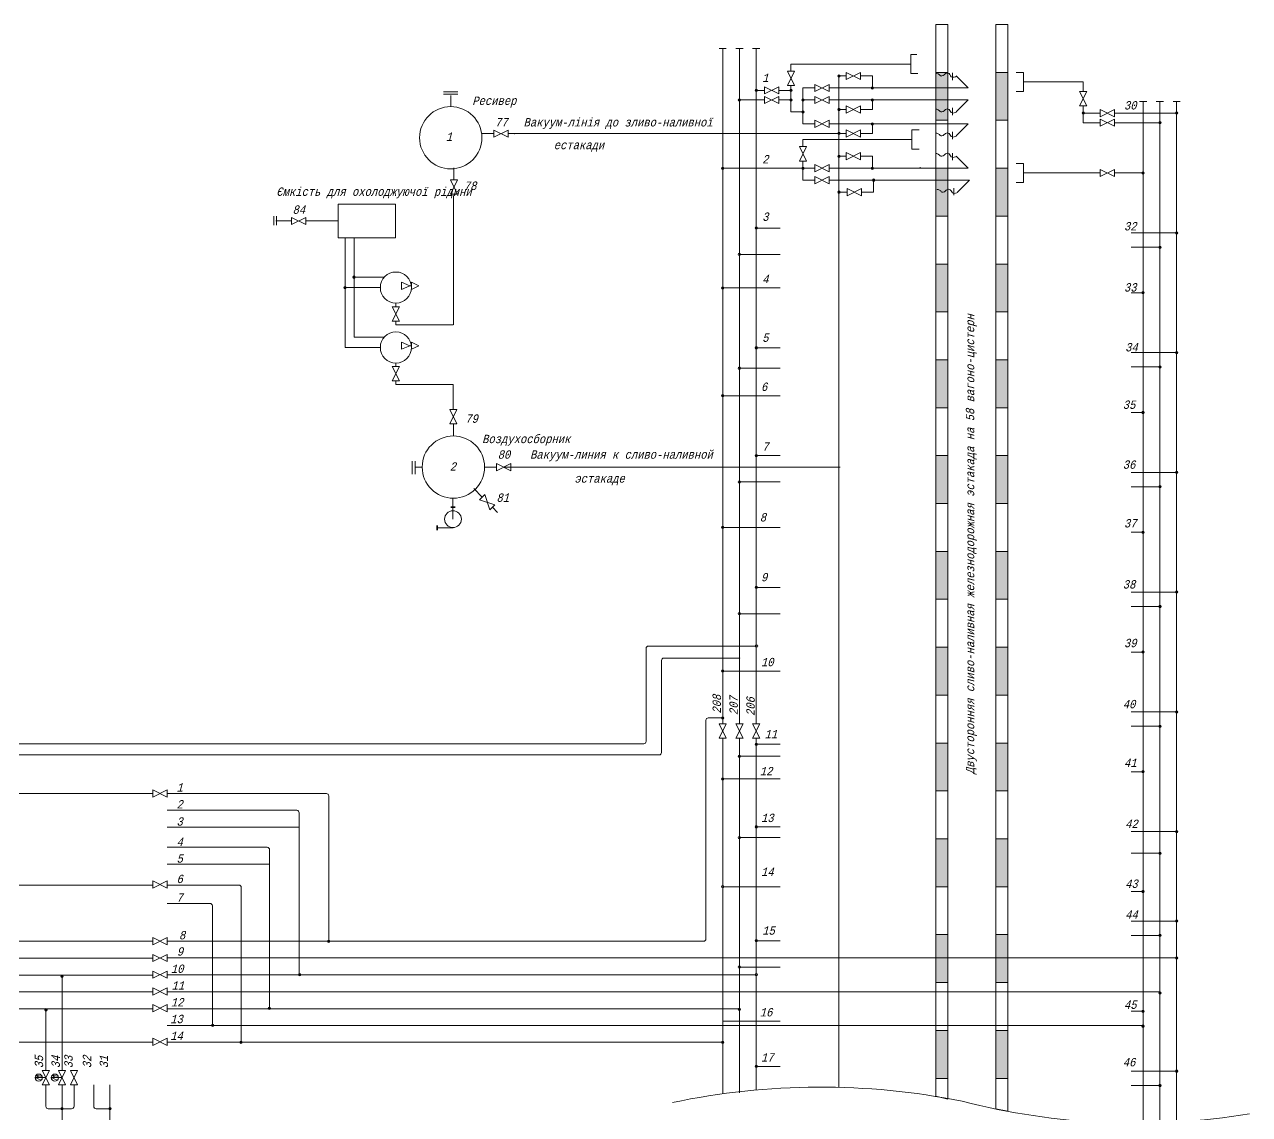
# Model space of a CAD drawing. Extents: x 26 to 789, y 11 to 574.
# Drawn here: x 533.6 to 789.2, y 344.7 to 572.3 of the extents above; entities that cross this region are included whole.
import ezdxf

# ---------------------------------------------------------------- set-up
doc = ezdxf.new("R2010")
doc.units = 0
doc.header["$MEASUREMENT"] = 0
doc.layers.add('Дт', color=160, linetype='CONTINUOUS')
doc.layers.add('Надписи', color=4, linetype='CONTINUOUS', lineweight=5)
doc.layers.add('Общие трубы', color=254, linetype='CONTINUOUS', lineweight=30)
doc.styles.get("Standard").update_dxf_attribs({"font": 'COUR.TTF', "width": 0.8, "oblique": 7, "height": 2})

msp = doc.modelspace()

# ---------------------------------------------------------------- hatches: boundary and pattern name
at = {"layer": 'Общие трубы', "lineweight": 20}
h = msp.add_hatch(color=256, dxfattribs=at)
edge = h.paths.add_edge_path()
edge.add_arc((703.52, 561.55), 0.25, 0, 360)
h = msp.add_hatch(color=256, dxfattribs=at)
h.paths.add_polyline_path([(736.27, 552.3), (736.27, 562.3), (738.77, 562.3), (738.77, 552.3)])
h.paths.add_polyline_path([(723.77, 552.3), (726.27, 552.3), (726.27, 562.3), (723.77, 562.3)])
h = msp.add_hatch(color=256, dxfattribs=at)
edge = h.paths.add_edge_path()
edge.add_arc((686.27, 558.55), 0.25, 0, 360)
h = msp.add_hatch(color=256, dxfattribs=at)
edge = h.paths.add_edge_path()
edge.add_arc((693.52, 558.55), 0.25, 0, 360)
h = msp.add_hatch(color=256, dxfattribs=at)
edge = h.paths.add_edge_path()
edge.add_arc((710.52, 559.05), 0.25, 0, 360)
h = msp.add_hatch(color=256, dxfattribs=at)
edge = h.paths.add_edge_path()
edge.add_arc((682.77, 556.55), 0.25, 0, 360)
h = msp.add_hatch(color=256, dxfattribs=at)
edge = h.paths.add_edge_path()
edge.add_arc((693.52, 556.55), 0.25, 0, 360)
h = msp.add_hatch(color=256, dxfattribs=at)
edge = h.paths.add_edge_path()
edge.add_arc((696.02, 556.55), 0.25, 0, 360)
h = msp.add_hatch(color=256, dxfattribs=at)
edge = h.paths.add_edge_path()
edge.add_arc((703.52, 554.55), 0.25, 0, 360)
h = msp.add_hatch(color=256, dxfattribs=at)
edge = h.paths.add_edge_path()
edge.add_arc((710.52, 556.55), 0.25, 0, 360)
h = msp.add_hatch(color=256, dxfattribs=at)
edge = h.paths.add_edge_path()
edge.add_arc((696.02, 554.05), 0.25, 0, 360)
h = msp.add_hatch(color=256, dxfattribs=at)
edge = h.paths.add_edge_path()
edge.add_arc((754.52, 553.8), 0.25, 0, 360)
h = msp.add_hatch(color=256, dxfattribs=at)
edge = h.paths.add_edge_path()
edge.add_arc((774.02, 553.8), 0.25, 0, 360)
h = msp.add_hatch(color=256, dxfattribs=at)
edge = h.paths.add_edge_path()
edge.add_arc((703.52, 549.55), 0.25, 0, 360)
h = msp.add_hatch(color=256, dxfattribs=at)
edge = h.paths.add_edge_path()
edge.add_arc((710.52, 551.55), 0.25, 0, 360)
h = msp.add_hatch(color=256, dxfattribs=at)
edge = h.paths.add_edge_path()
edge.add_arc((770.52, 551.8), 0.25, 0, 360)
h = msp.add_hatch(color=256, dxfattribs=at)
edge = h.paths.add_edge_path()
edge.add_arc((703.52, 544.8), 0.25, 0, 360)
h = msp.add_hatch(color=256, dxfattribs=at)
edge = h.paths.add_edge_path()
edge.add_arc((679.27, 542.3), 0.25, 0, 360)
h = msp.add_hatch(color=256, dxfattribs=at)
edge = h.paths.add_edge_path()
edge.add_arc((696.02, 542.3), 0.25, 0, 360)
h = msp.add_hatch(color=256, dxfattribs=at)
edge = h.paths.add_edge_path()
edge.add_arc((710.52, 542.3), 0.25, 0, 360)
h = msp.add_hatch(color=256, dxfattribs=at)
h.paths.add_polyline_path([(736.27, 532.3), (736.27, 542.3), (738.77, 542.3), (738.77, 532.3)])
h.paths.add_polyline_path([(723.77, 532.3), (723.77, 542.3), (726.27, 542.3), (726.27, 532.3)])
h = msp.add_hatch(color=256, dxfattribs=at)
edge = h.paths.add_edge_path()
edge.add_arc((710.77, 539.8), 0.25, 0, 360)
h = msp.add_hatch(color=256, dxfattribs=at)
edge = h.paths.add_edge_path()
edge.add_arc((767.02, 541.3), 0.25, 0, 360)
h = msp.add_hatch(color=256, dxfattribs=at)
edge = h.paths.add_edge_path()
edge.add_arc((703.52, 537.3), 0.25, 0, 360)
h = msp.add_hatch(color=256, dxfattribs=at)
edge = h.paths.add_edge_path()
edge.add_arc((686.27, 529.8), 0.25, 0, 360)
edge = h.paths.add_edge_path()
edge.add_arc((682.77, 524.3), 0.25, 0, 360)
h = msp.add_hatch(color=256, dxfattribs=at)
edge = h.paths.add_edge_path()
edge.add_arc((774.02, 528.8), 0.25, 0, 360)
h = msp.add_hatch(color=256, dxfattribs=at)
edge = h.paths.add_edge_path()
edge.add_arc((770.52, 525.8), 0.25, 0, 360)
h = msp.add_hatch(color=256, dxfattribs=at)
h.paths.add_polyline_path([(736.27, 512.3), (736.27, 522.3), (738.77, 522.3), (738.77, 512.3)])
h.paths.add_polyline_path([(723.77, 512.3), (726.27, 512.3), (726.27, 522.3), (723.77, 522.3)])
h = msp.add_hatch(color=256, dxfattribs=at)
edge = h.paths.add_edge_path()
edge.add_arc((602.35, 519.55), 0.25, 0, 360)
h = msp.add_hatch(color=256, dxfattribs=at)
edge = h.paths.add_edge_path()
edge.add_arc((600.47, 517.38), 0.25, 0, 360)
h = msp.add_hatch(color=256, dxfattribs=at)
edge = h.paths.add_edge_path()
edge.add_arc((679.27, 517.3), 0.25, 0, 360)
h = msp.add_hatch(color=256, dxfattribs=at)
edge = h.paths.add_edge_path()
edge.add_arc((767.02, 516.3), 0.25, 0, 360)
h = msp.add_hatch(color=256, dxfattribs=at)
edge = h.paths.add_edge_path()
edge.add_arc((686.27, 504.8), 0.25, 0, 360)
edge = h.paths.add_edge_path()
edge.add_arc((682.77, 500.55), 0.25, 0, 360)
h = msp.add_hatch(color=256, dxfattribs=at)
edge = h.paths.add_edge_path()
edge.add_arc((774.02, 503.8), 0.25, 0, 360)
h = msp.add_hatch(color=256, dxfattribs=at)
h.paths.add_polyline_path([(736.27, 492.3), (736.27, 502.3), (738.77, 502.3), (738.77, 492.3)])
h.paths.add_polyline_path([(723.77, 492.3), (723.77, 502.3), (726.27, 502.3), (726.27, 492.3)])
h = msp.add_hatch(color=256, dxfattribs=at)
edge = h.paths.add_edge_path()
edge.add_arc((770.52, 500.8), 0.25, 0, 360)
h = msp.add_hatch(color=256, dxfattribs=at)
edge = h.paths.add_edge_path()
edge.add_arc((679.27, 494.8), 0.25, 0, 360)
h = msp.add_hatch(color=256, dxfattribs=at)
edge = h.paths.add_edge_path()
edge.add_arc((767.02, 491.3), 0.25, 0, 360)
h = msp.add_hatch(color=256, dxfattribs=at)
edge = h.paths.add_edge_path()
edge.add_arc((686.27, 482.3), 0.25, 0, 360)
edge = h.paths.add_edge_path()
edge.add_arc((682.77, 476.8), 0.25, 0, 360)
h = msp.add_hatch(color=256, dxfattribs=at)
h.paths.add_polyline_path([(736.27, 472.3), (736.27, 482.3), (738.77, 482.3), (738.77, 472.3)])
h.paths.add_polyline_path([(723.77, 472.3), (726.27, 472.3), (726.27, 482.3), (723.77, 482.3)])
h = msp.add_hatch(color=256, dxfattribs=at)
edge = h.paths.add_edge_path()
edge.add_arc((774.02, 478.8), 0.25, 0, 360)
h = msp.add_hatch(color=256, dxfattribs=at)
edge = h.paths.add_edge_path()
edge.add_arc((770.52, 475.8), 0.25, 0, 360)
h = msp.add_hatch(color=256, dxfattribs=at)
edge = h.paths.add_edge_path()
edge.add_arc((679.27, 467.3), 0.25, 0, 360)
h = msp.add_hatch(color=256, dxfattribs=at)
edge = h.paths.add_edge_path()
edge.add_arc((767.02, 466.3), 0.25, 0, 360)
h = msp.add_hatch(color=256, dxfattribs=at)
h.paths.add_polyline_path([(736.27, 452.3), (736.27, 462.3), (738.77, 462.3), (738.77, 452.3)])
h.paths.add_polyline_path([(723.77, 452.3), (723.77, 462.3), (726.27, 462.3), (726.27, 452.3)])
h = msp.add_hatch(color=256, dxfattribs=at)
edge = h.paths.add_edge_path()
edge.add_arc((686.27, 454.8), 0.25, 0, 360)
edge = h.paths.add_edge_path()
edge.add_arc((682.77, 449.3), 0.25, 0, 360)
h = msp.add_hatch(color=256, dxfattribs=at)
edge = h.paths.add_edge_path()
edge.add_arc((774.02, 453.8), 0.25, 0, 360)
h = msp.add_hatch(color=256, dxfattribs=at)
edge = h.paths.add_edge_path()
edge.add_arc((770.52, 450.8), 0.25, 0, 360)
h = msp.add_hatch(color=256, dxfattribs=at)
edge = h.paths.add_edge_path()
edge.add_arc((686.28, 442.53), 0.25, 0, 360)
edge = h.paths.add_edge_path()
edge.add_arc((682.78, 440.03), 0.25, 0, 360)
h = msp.add_hatch(color=256, dxfattribs=at)
h.paths.add_polyline_path([(736.27, 432.3), (736.27, 442.3), (738.77, 442.3), (738.77, 432.3)])
h.paths.add_polyline_path([(723.77, 432.3), (726.27, 432.3), (726.27, 442.3), (723.77, 442.3)])
h = msp.add_hatch(color=256, dxfattribs=at)
edge = h.paths.add_edge_path()
edge.add_arc((767.02, 441.3), 0.25, 0, 360)
h = msp.add_hatch(color=256, dxfattribs=at)
edge = h.paths.add_edge_path()
edge.add_arc((679.27, 437.32), 0.25, 0, 360)
h = msp.add_hatch(color=256, dxfattribs=at)
edge = h.paths.add_edge_path()
edge.add_arc((679.27, 427.55), 0.25, 0, 360)
h = msp.add_hatch(color=256, dxfattribs=at)
edge = h.paths.add_edge_path()
edge.add_arc((679.27, 427.55), 0.25, 0, 360)
h = msp.add_hatch(color=256, dxfattribs=at)
edge = h.paths.add_edge_path()
edge.add_arc((774.02, 428.8), 0.25, 0, 360)
h = msp.add_hatch(color=256, dxfattribs=at)
edge = h.paths.add_edge_path()
edge.add_arc((770.52, 425.8), 0.25, 0, 360)
h = msp.add_hatch(color=256, dxfattribs=at)
edge = h.paths.add_edge_path()
edge.add_arc((686.27, 422.05), 0.25, 0, 360)
h = msp.add_hatch(color=256, dxfattribs=at)
h.paths.add_polyline_path([(736.27, 412.3), (736.27, 422.3), (738.77, 422.3), (738.77, 412.3)])
h.paths.add_polyline_path([(723.77, 412.3), (723.77, 422.3), (726.27, 422.3), (726.27, 412.3)])
h = msp.add_hatch(color=256, dxfattribs=at)
edge = h.paths.add_edge_path()
edge.add_arc((682.77, 419.55), 0.25, 0, 360)
h = msp.add_hatch(color=256, dxfattribs=at)
edge = h.paths.add_edge_path()
edge.add_arc((679.27, 414.8), 0.25, 0, 360)
h = msp.add_hatch(color=256, dxfattribs=at)
edge = h.paths.add_edge_path()
edge.add_arc((767.02, 416.3), 0.25, 0, 360)
h = msp.add_hatch(color=256, dxfattribs=at)
edge = h.paths.add_edge_path()
edge.add_arc((686.27, 404.8), 0.25, 0, 360)
edge = h.paths.add_edge_path()
edge.add_arc((682.77, 402.55), 0.25, 0, 360)
h = msp.add_hatch(color=256, dxfattribs=at)
edge = h.paths.add_edge_path()
edge.add_arc((774.02, 403.8), 0.25, 0, 360)
h = msp.add_hatch(color=256, dxfattribs=at)
h.paths.add_polyline_path([(736.27, 392.3), (736.27, 402.3), (738.77, 402.3), (738.77, 392.3)])
h.paths.add_polyline_path([(723.77, 392.3), (726.27, 392.3), (726.27, 402.3), (723.77, 402.3)])
h = msp.add_hatch(color=256, dxfattribs=at)
edge = h.paths.add_edge_path()
edge.add_arc((770.52, 399.3), 0.25, 0, 360)
h = msp.add_hatch(color=256, dxfattribs=at)
edge = h.paths.add_edge_path()
edge.add_arc((767.02, 391.3), 0.25, 0, 360)
h = msp.add_hatch(color=256, dxfattribs=at)
edge = h.paths.add_edge_path()
edge.add_arc((774.02, 385.13), 0.25, 0, 360)
h = msp.add_hatch(color=256, dxfattribs=at)
edge = h.paths.add_edge_path()
edge.add_arc((597.03, 380.91), 0.25, 0, 360)
h = msp.add_hatch(color=256, dxfattribs=at)
edge = h.paths.add_edge_path()
edge.add_arc((686.27, 381.03), 0.25, 0, 360)
h = msp.add_hatch(color=256, dxfattribs=at)
h.paths.add_polyline_path([(736.27, 372.3), (736.27, 382.3), (738.77, 382.3), (738.77, 372.3)])
h.paths.add_polyline_path([(723.77, 372.3), (723.77, 382.3), (726.27, 382.3), (726.27, 372.3)])
h = msp.add_hatch(color=256, dxfattribs=at)
edge = h.paths.add_edge_path()
edge.add_arc((770.52, 382.13), 0.25, 0, 360)
h = msp.add_hatch(color=256, dxfattribs=at)
edge = h.paths.add_edge_path()
edge.add_arc((774.02, 377.43), 0.25, 0, 360)
h = msp.add_hatch(color=256, dxfattribs=at)
edge = h.paths.add_edge_path()
edge.add_arc((541.39, 373.61), 0.25, 0, 360)
h = msp.add_hatch(color=256, dxfattribs=at)
edge = h.paths.add_edge_path()
edge.add_arc((590.98, 373.94), 0.25, 0, 360)
h = msp.add_hatch(color=256, dxfattribs=at)
edge = h.paths.add_edge_path()
edge.add_arc((686.27, 373.97), 0.25, 0, 360)
edge = h.paths.add_edge_path()
edge.add_line((646.27, 373.97), (686.27, 373.97))
h = msp.add_hatch(color=256, dxfattribs=at)
edge = h.paths.add_edge_path()
edge.add_arc((770.52, 370.13), 0.25, 0, 360)
h = msp.add_hatch(color=256, dxfattribs=at)
edge = h.paths.add_edge_path()
edge.add_arc((538.02, 366.6), 0.25, 0, 360)
h = msp.add_hatch(color=256, dxfattribs=at)
edge = h.paths.add_edge_path()
edge.add_arc((584.68, 366.89), 0.25, 0, 360)
h = msp.add_hatch(color=256, dxfattribs=at)
edge = h.paths.add_edge_path()
edge.add_arc((682.77, 366.69), 0.25, 0, 360)
h = msp.add_hatch(color=256, dxfattribs=at)
edge = h.paths.add_edge_path()
edge.add_arc((767.02, 366.3), 0.25, 0, 360)
h = msp.add_hatch(color=256, dxfattribs=at)
edge = h.paths.add_edge_path()
edge.add_arc((572.84, 363.37), 0.25, 0, 360)
h = msp.add_hatch(color=256, dxfattribs=at)
edge = h.paths.add_edge_path()
edge.add_arc((767.02, 363.19), 0.25, 0, 360)
h = msp.add_hatch(color=256, dxfattribs=at)
h.paths.add_polyline_path([(736.27, 352.3), (736.27, 362.3), (738.77, 362.3), (738.77, 352.3)])
h.paths.add_polyline_path([(723.77, 352.3), (726.27, 352.3), (726.27, 362.3), (723.77, 362.3)])
h = msp.add_hatch(color=256, dxfattribs=at)
edge = h.paths.add_edge_path()
edge.add_arc((578.72, 359.84), 0.25, 0, 360)
h = msp.add_hatch(color=256, dxfattribs=at)
edge = h.paths.add_edge_path()
edge.add_arc((679.27, 359.82), 0.25, 0, 360)
h = msp.add_hatch(color=256, dxfattribs=at)
edge = h.paths.add_edge_path()
edge.add_arc((774.02, 353.8), 0.25, 0, 360)
h = msp.add_hatch(color=256, dxfattribs=at)
edge = h.paths.add_edge_path()
edge.add_arc((770.52, 350.8), 0.25, 0, 360)
h = msp.add_hatch(color=256, dxfattribs=at)
edge = h.paths.add_edge_path()
edge.add_arc((541.39, 345.95), 0.25, 0, 360)
h = msp.add_hatch(color=256, dxfattribs=at)
edge = h.paths.add_edge_path()
edge.add_arc((551.39, 345.95), 0.25, 0, 360)

# ---------------------------------------------------------------- linework, layer by layer
at = {"layer": 'Дт', "lineweight": 20}
for p, q in [((372.16, 411.75), (560.36, 411.75)), ((563.36, 411), (560.36, 412.5)), ((560.36, 412.5), (560.36, 411)), ((560.36, 411), (563.36, 412.5)), ((563.36, 412.5), (563.36, 411)), ((560.36, 392.66), (372.16, 392.66)), ((563.36, 392), (560.36, 393.5)), ((560.36, 393.5), (560.36, 392)), ((560.36, 392), (563.36, 393.5)), ((563.36, 393.5), (563.36, 392)), ((563.36, 380.18), (560.36, 381.68)), ((560.36, 381.68), (560.36, 380.18)), ((560.36, 380.18), (563.36, 381.68)), ((563.36, 381.68), (563.36, 380.18)), ((560.36, 380.93), (372.16, 380.93)), ((563.36, 359.18), (560.36, 360.68)), ((560.36, 360.68), (560.36, 359.18)), ((560.36, 359.18), (563.36, 360.68)), ((563.36, 360.68), (563.36, 359.18)), ((372.13, 359.83), (560.36, 359.83)), ((548.02, 349.45), (548.02, 350.95))]:
    msp.add_line(p, q, dxfattribs=at)
at = {"layer": 'Надписи', "lineweight": 15}
msp.add_line((767.02, 366.3), (764.52, 366.3), dxfattribs=at)
at = {"layer": 'Общие трубы', "lineweight": 20}
for p, q in [((723.77, 562.3), (723.77, 572.3)), ((723.77, 572.3), (726.27, 572.3)), ((726.27, 572.3), (726.27, 562.3)), ((736.27, 562.3), (736.27, 572.3)), ((736.27, 572.3), (738.77, 572.3)), ((738.77, 572.3), (738.77, 562.3)), ((678.52, 567.3), (680.02, 567.3)), ((679.27, 567.3), (679.27, 426.3)), ((682.02, 567.3), (683.52, 567.3)), ((682.77, 567.3), (682.77, 426.3)), ((685.52, 567.3), (687.02, 567.3)), ((686.27, 567.3), (686.27, 426.3)), ((718.52, 564.05), (718.52, 566.05)), ((718.52, 566.05), (719.27, 566.05)), ((719.27, 566.05), (719.77, 566.05)), ((692.77, 562.55), (694.27, 562.55)), ((694.27, 562.55), (692.77, 559.55)), ((694.27, 559.55), (692.77, 562.55)), ((701.77, 564.05), (693.52, 564.05)), ((693.52, 564.05), (693.52, 563.8)), ((693.52, 562.55), (693.52, 563.8)), ((701.77, 564.05), (718.52, 564.05)), ((718.52, 564.05), (718.52, 562.05)), ((705.02, 561.55), (703.52, 561.55)), ((703.52, 561.55), (703.52, 350.36)), ((708.02, 562.3), (705.02, 560.8)), ((705.02, 560.8), (705.02, 562.3)), ((705.02, 562.3), (708.02, 560.8)), ((708.02, 560.8), (708.02, 562.3)), ((710.52, 561.55), (708.02, 561.55)), ((710.52, 559.05), (710.52, 561.55)), ((718.52, 562.05), (720.02, 562.05)), ((726.27, 562.3), (723.77, 562.3)), ((726.27, 562.3), (723.77, 562.3)), ((723.77, 562.3), (723.77, 552.3)), ((726.27, 552.3), (726.27, 562.3)), ((727.25, 560.71), (727.25, 562.21)), ((730.52, 559.05), (728.02, 561.55)), ((738.77, 562.3), (736.27, 562.3)), ((736.27, 552.3), (736.27, 562.3)), ((736.27, 562.3), (738.77, 562.3)), ((738.77, 562.3), (738.77, 552.3)), ((742.02, 562.3), (740.52, 562.3)), ((742.02, 560.3), (742.02, 562.3)), ((754.52, 560.3), (742.02, 560.3)), ((742.02, 560.3), (742.02, 558.3)), ((754.52, 558.3), (754.52, 560.3)), ((621.01, 558.26), (624.01, 558.26)), ((621.01, 557.76), (624.01, 557.76)), ((622.51, 556.01), (622.51, 557.51)), ((687.52, 558.55), (686.27, 558.55)), ((687.52, 558.55), (688.02, 558.55)), ((691.02, 559.3), (688.02, 557.8)), ((688.02, 557.8), (688.02, 559.3)), ((688.02, 559.3), (691.02, 557.8)), ((691.02, 557.8), (691.02, 559.3)), ((693.52, 558.55), (691.02, 558.55)), ((692.77, 559.55), (694.27, 559.55)), ((693.52, 554.05), (693.52, 559.55)), ((696.02, 551.55), (696.02, 559.05)), ((696.02, 559.05), (698.52, 559.05)), ((701.52, 559.8), (698.52, 558.3)), ((698.52, 558.3), (698.52, 559.8)), ((698.52, 559.8), (701.52, 558.3)), ((701.52, 558.3), (701.52, 559.8)), ((703.02, 559.05), (701.52, 559.05)), ((703.02, 559.05), (710.52, 559.05)), ((720.52, 559.05), (710.52, 559.05)), ((730.52, 559.05), (713.02, 559.05)), ((742.02, 558.3), (740.52, 558.3)), ((622.54, 555.12), (622.51, 556.51)), ((682.77, 556.55), (687.52, 556.55)), ((687.52, 556.55), (688.02, 556.55)), ((691.02, 557.3), (688.02, 555.8)), ((688.02, 555.8), (688.02, 557.3)), ((688.02, 557.3), (691.02, 555.8)), ((691.02, 555.8), (691.02, 557.3)), ((693.52, 556.55), (691.02, 556.55)), ((698.52, 556.55), (696.02, 556.55)), ((701.52, 555.8), (698.52, 557.3)), ((698.52, 557.3), (698.52, 555.8)), ((698.52, 555.8), (701.52, 557.3)), ((701.52, 557.3), (701.52, 555.8)), ((703.02, 556.55), (701.52, 556.55)), ((720.52, 556.55), (703.02, 556.55)), ((708.02, 553.8), (705.02, 555.3)), ((705.02, 555.3), (705.02, 553.8)), ((705.02, 553.8), (708.02, 555.3)), ((708.02, 555.3), (708.02, 553.8)), ((710.52, 556.55), (710.52, 554.55)), ((730.52, 556.55), (720.52, 556.55)), ((727.25, 554.89), (727.25, 553.39)), ((727.25, 554.14), (727.25, 554.89)), ((730.52, 556.55), (728.02, 554.05)), ((754.52, 551.8), (754.52, 555.3)), ((767.02, 556.25), (766.27, 556.25)), ((766.27, 556.25), (767.77, 556.25)), ((767.02, 556.24), (767.02, 342.89)), ((769.77, 556.25), (771.27, 556.25)), ((770.52, 556.24), (770.52, 343.03)), ((773.27, 556.25), (774.77, 556.25)), ((773.98, 556.24), (773.98, 343.08)), ((696.02, 554.05), (693.52, 554.05)), ((701.52, 550.8), (698.52, 552.3)), ((698.52, 552.3), (698.52, 550.8)), ((698.52, 550.8), (701.52, 552.3)), ((701.52, 552.3), (701.52, 550.8)), ((705.02, 554.55), (703.52, 554.55)), ((710.52, 554.55), (708.02, 554.55)), ((723.77, 552.3), (726.27, 552.3)), ((738.77, 552.3), (736.27, 552.3)), ((756.52, 553.8), (754.52, 553.8)), ((758.02, 553.8), (756.52, 553.8)), ((761.02, 553.8), (764.52, 553.8)), ((766.02, 553.8), (764.52, 553.8)), ((766.02, 553.8), (774.02, 553.8)), ((631.51, 548.76), (631.51, 550.26)), ((631.51, 550.26), (634.51, 548.76)), ((634.51, 550.26), (631.51, 548.76)), ((634.51, 548.76), (634.51, 550.26)), ((698.52, 551.55), (696.02, 551.55)), ((703.02, 551.55), (701.52, 551.55)), ((720.52, 551.55), (703.02, 551.55)), ((708.02, 548.8), (705.02, 550.3)), ((705.02, 550.3), (705.02, 548.8)), ((705.02, 548.8), (708.02, 550.3)), ((708.02, 550.3), (708.02, 548.8)), ((710.52, 551.55), (710.52, 549.55)), ((718.77, 548.3), (718.77, 550.3)), ((718.77, 550.3), (720.27, 550.3)), ((730.52, 551.55), (720.52, 551.55)), ((727.25, 549.89), (727.25, 548.39)), ((727.25, 549.14), (727.25, 549.89)), ((730.52, 551.55), (728.02, 549.05)), ((756.52, 551.8), (754.52, 551.8)), ((758.02, 551.8), (756.52, 551.8)), ((761.02, 551.8), (764.52, 551.8)), ((766.02, 551.8), (764.52, 551.8)), ((770.52, 551.8), (766.02, 551.8)), ((770.52, 551.8), (770.52, 551.8)), ((629.01, 549.51), (631.51, 549.51)), ((703.77, 549.55), (634.51, 549.55)), ((703.52, 548.3), (696.02, 548.3)), ((696.02, 546.8), (696.02, 548.3)), ((705.02, 549.55), (703.52, 549.55)), ((703.52, 548.3), (718.77, 548.3)), ((710.52, 549.55), (708.02, 549.55)), ((718.77, 548.3), (718.77, 546.3)), ((695.27, 543.8), (696.77, 546.8)), ((696.77, 546.8), (695.27, 546.8)), ((695.27, 546.8), (696.77, 543.8)), ((705.02, 544.8), (703.52, 544.8)), ((708.02, 545.55), (705.02, 544.05)), ((705.02, 544.05), (705.02, 545.55)), ((705.02, 545.55), (708.02, 544.05)), ((708.02, 544.05), (708.02, 545.55)), ((710.52, 544.8), (708.02, 544.8)), ((710.52, 542.8), (710.52, 544.8)), ((718.77, 546.3), (720.27, 546.3)), ((727.25, 543.96), (727.25, 545.46)), ((730.52, 542.3), (728.02, 544.8)), ((623.19, 539.86), (623.19, 542.36)), ((679.27, 542.3), (679.27, 517.3)), ((679.27, 542.3), (691.27, 542.3)), ((682.77, 542.3), (682.77, 524.3)), ((686.27, 542.3), (686.27, 529.8)), ((691.27, 542.3), (694.77, 542.3)), ((694.77, 542.3), (696.02, 542.3)), ((696.77, 543.8), (695.27, 543.8)), ((696.02, 539.8), (696.02, 543.8)), ((698.52, 542.3), (696.02, 542.3)), ((701.52, 543.05), (698.52, 541.55)), ((698.52, 541.55), (698.52, 543.05)), ((698.52, 543.05), (701.52, 541.55)), ((701.52, 541.55), (701.52, 543.05)), ((703.02, 542.3), (701.52, 542.3)), ((720.52, 542.3), (703.02, 542.3)), ((710.52, 542.8), (710.52, 542.3)), ((720.52, 542.3), (720.52, 542.55)), ((730.52, 542.3), (720.52, 542.3)), ((742.02, 543.3), (740.52, 543.3)), ((742.02, 541.3), (742.02, 543.3)), ((622.44, 539.86), (623.94, 539.86)), ((623.94, 539.86), (622.44, 536.86)), ((623.94, 536.86), (622.44, 539.86)), ((698.52, 539.8), (696.02, 539.8)), ((701.52, 539.05), (698.52, 540.55)), ((698.52, 540.55), (698.52, 539.05)), ((698.52, 539.05), (701.52, 540.55)), ((701.52, 540.55), (701.52, 539.05)), ((703.27, 539.8), (701.52, 539.8)), ((703.27, 539.8), (710.77, 539.8)), ((720.77, 539.8), (710.77, 539.8)), ((710.77, 539.8), (710.77, 537.3)), ((730.77, 539.8), (713.27, 539.8)), ((730.77, 539.8), (728.27, 537.3)), ((758.02, 541.3), (742.02, 541.3)), ((742.02, 541.3), (742.02, 539.3)), ((764.52, 541.3), (761.02, 541.3)), ((767.02, 541.3), (764.52, 541.3)), ((705.27, 537.3), (703.77, 537.3)), ((708.27, 536.55), (705.27, 538.05)), ((705.27, 538.05), (705.27, 536.55)), ((705.27, 536.55), (708.27, 538.05)), ((708.27, 538.05), (708.27, 536.55)), ((710.77, 537.3), (708.27, 537.3)), ((727.5, 537.39), (727.5, 538.14)), ((727.5, 538.14), (727.5, 536.64)), ((742.02, 539.3), (740.52, 539.3)), ((611, 534.78), (599, 534.78)), ((599, 534.78), (599, 527.78)), ((611, 527.78), (611, 534.78)), ((622.44, 536.86), (623.94, 536.86)), ((623.06, 509.63), (623.06, 536.6)), ((585.57, 532.31), (585.57, 530.38)), ((586.12, 532.31), (586.12, 530.38)), ((589.25, 530.53), (589.25, 532.03)), ((589.25, 532.03), (592.25, 530.53)), ((592.25, 532.03), (589.25, 530.53)), ((592.25, 530.53), (592.25, 532.03)), ((589.25, 531.28), (586.04, 531.28)), ((599, 531.28), (592.25, 531.28)), ((686.27, 529.8), (691.27, 529.8)), ((599, 527.78), (605, 527.78)), ((600.47, 527.79), (600.47, 517.38)), ((602.35, 527.79), (602.35, 519.55)), ((605, 527.78), (611, 527.78)), ((766.02, 528.8), (764.52, 528.8)), ((766.02, 528.8), (774.02, 528.8)), ((682.77, 524.3), (691.27, 524.3)), ((766.02, 525.8), (764.52, 525.8)), ((770.52, 525.8), (766.02, 525.8)), ((770.52, 525.8), (770.52, 525.8)), ((602.35, 519.55), (602.35, 507.05)), ((602.35, 519.55), (608.5, 519.55)), ((600.47, 517.38), (600.47, 504.88)), ((600.47, 517.38), (607.81, 517.38)), ((612.22, 518.5), (612.22, 517)), ((613.97, 517.75), (612.22, 518.5)), ((612.22, 517), (613.97, 517.75)), ((613.97, 517.75), (614.32, 517.75)), ((614.32, 517.75), (613.97, 517.75)), ((614.32, 517.75), (614.32, 518.5)), ((614.32, 518.5), (615.82, 517.75)), ((615.82, 517.75), (614.32, 517)), ((614.32, 517), (614.32, 517.75)), ((679.27, 517.3), (691.27, 517.3)), ((679.27, 517.3), (679.27, 492.3)), ((679.27, 517.3), (679.27, 492.3)), ((679.27, 517.3), (679.27, 494.8)), ((682.77, 518.55), (682.77, 500.55)), ((686.27, 517.3), (686.27, 504.8)), ((611.07, 514.13), (611.07, 513.38)), ((767.02, 516.3), (764.52, 516.3)), ((611.82, 513.38), (610.32, 513.38)), ((610.32, 513.38), (611.82, 510.38)), ((610.32, 510.38), (611.82, 513.38)), ((611.82, 510.38), (610.32, 510.38)), ((611.07, 510.38), (611.07, 509.63)), ((611.07, 509.63), (623.04, 509.63)), ((602.35, 507.05), (608.5, 507.05)), ((600.47, 504.88), (607.9, 504.88)), ((612.22, 506), (612.22, 504.5)), ((613.97, 505.25), (612.22, 506)), ((612.22, 504.5), (613.97, 505.25)), ((613.97, 505.25), (614.32, 505.25)), ((614.32, 505.25), (613.97, 505.25)), ((614.32, 505.25), (614.32, 506)), ((614.32, 506), (615.82, 505.25)), ((615.82, 505.25), (614.32, 504.5)), ((614.32, 504.5), (614.32, 505.25)), ((686.27, 504.8), (691.27, 504.8)), ((766.02, 503.8), (764.52, 503.8)), ((766.02, 503.8), (774.02, 503.8)), ((611.07, 501.63), (611.07, 500.88)), ((611.82, 500.88), (610.32, 500.88)), ((610.32, 500.88), (611.82, 497.88)), ((610.32, 497.88), (611.82, 500.88)), ((682.77, 500.55), (691.27, 500.55)), ((766.02, 500.8), (764.52, 500.8)), ((770.52, 500.8), (766.02, 500.8)), ((770.52, 500.8), (770.52, 500.8)), ((611.82, 497.88), (610.32, 497.88)), ((611.07, 497.88), (611.07, 497.13)), ((611.07, 497.13), (623.04, 497.13)), ((623.04, 497.13), (623.04, 491.94)), ((679.27, 494.8), (679.27, 467.3)), ((679.27, 494.8), (691.27, 494.8)), ((682.77, 494.8), (682.77, 476.8)), ((686.27, 494.8), (686.27, 482.3)), ((622.31, 491.9), (623.81, 491.9)), ((623.81, 491.9), (622.31, 488.9)), ((623.81, 488.9), (622.31, 491.9)), ((767.02, 491.3), (764.52, 491.3)), ((622.31, 488.9), (623.81, 488.9)), ((623.06, 486.4), (623.06, 488.9)), ((623.06, 487.4), (623.06, 488.88)), ((614.44, 481.15), (614.44, 478.4)), ((615.06, 481.15), (615.06, 478.4)), ((632.06, 479.15), (632.06, 480.65)), ((632.06, 480.65), (635.06, 479.15)), ((635.06, 480.65), (632.06, 479.15)), ((635.06, 479.15), (635.06, 480.65)), ((686.27, 482.3), (691.27, 482.3)), ((616.56, 479.9), (615.06, 479.9)), ((629.56, 479.9), (632.06, 479.9)), ((633.56, 479.9), (703.78, 479.9)), ((766.02, 478.8), (764.52, 478.8)), ((766.02, 478.8), (774.02, 478.8)), ((682.77, 476.8), (691.27, 476.8)), ((766.02, 475.8), (764.52, 475.8)), ((770.52, 475.8), (766.02, 475.8)), ((770.52, 475.8), (770.52, 475.8)), ((622.98, 471.62), (622.98, 473.41)), ((627.31, 475.4), (629.07, 473.63)), ((628.54, 473.1), (629.6, 474.16)), ((631.73, 472.04), (628.54, 473.1)), ((629.6, 474.16), (630.67, 470.98)), ((622.52, 471.63), (623.45, 471.63)), ((622.52, 471.5), (623.45, 471.5)), ((622.98, 471.5), (622.98, 469.03)), ((630.67, 470.98), (631.73, 472.04)), ((631.2, 471.51), (632.26, 470.45)), ((619.64, 467.69), (619.64, 466.77)), ((619.76, 467.69), (619.76, 466.77)), ((622.99, 467.25), (619.76, 467.25)), ((679.27, 467.3), (691.27, 467.3)), ((679.27, 467.3), (679.27, 442.3)), ((682.77, 467.3), (682.77, 449.3)), ((686.27, 467.3), (686.27, 454.8)), ((767.02, 466.3), (764.52, 466.3)), ((686.27, 454.8), (691.27, 454.8)), ((686.27, 454.8), (686.27, 442.3)), ((766.02, 453.8), (764.52, 453.8)), ((766.02, 453.8), (774.02, 453.8)), ((766.02, 450.8), (764.52, 450.8)), ((770.52, 450.8), (766.02, 450.8)), ((770.52, 450.8), (770.52, 450.8)), ((682.77, 449.3), (691.27, 449.3)), ((663.79, 442.53), (678.77, 442.53)), ((686.27, 442.53), (678.77, 442.53)), ((663.29, 422.64), (663.29, 442.03)), ((667, 440.03), (678.77, 440.03)), ((682.7, 440.03), (678.77, 440.03)), ((679.27, 439.8), (679.27, 427.3)), ((767.02, 441.3), (764.52, 441.3)), ((666.5, 420.31), (666.5, 439.53)), ((679.27, 437.32), (691.27, 437.32)), ((675.77, 381.43), (675.77, 427.05)), ((676.27, 427.55), (679.27, 427.55)), ((679.27, 427.55), (676.77, 427.55)), ((676.77, 427.55), (676.77, 427.55)), ((766.02, 428.8), (764.52, 428.8)), ((766.02, 428.8), (774.02, 428.8)), ((678.52, 426.3), (680.02, 426.3)), ((680.02, 426.3), (678.52, 423.3)), ((680.02, 423.3), (678.52, 426.3)), ((682.02, 426.3), (683.52, 426.3)), ((683.52, 426.3), (682.02, 423.3)), ((683.52, 423.3), (682.02, 426.3)), ((685.52, 426.3), (687.02, 426.3)), ((687.02, 426.3), (685.52, 423.3)), ((687.02, 423.3), (685.52, 426.3)), ((766.02, 425.8), (764.52, 425.8)), ((770.52, 425.8), (766.02, 425.8)), ((770.52, 425.8), (770.52, 425.8)), ((509.69, 422.14), (662.79, 422.14)), ((678.52, 423.3), (680.02, 423.3)), ((679.27, 423.3), (679.27, 349.14)), ((682.02, 423.3), (683.52, 423.3)), ((682.77, 423.3), (682.77, 349.51)), ((685.52, 423.3), (687.02, 423.3)), ((686.27, 423.3), (686.27, 349.87)), ((686.27, 422.05), (691.27, 422.05)), ((691.27, 422.05), (691.27, 422.05)), ((499.75, 419.81), (666, 419.81)), ((686.27, 419.55), (682.77, 419.55)), ((686.27, 419.55), (691.27, 419.55)), ((679.27, 417.3), (679.27, 392.3)), ((679.27, 414.8), (691.27, 414.8)), ((767.02, 416.3), (764.52, 416.3)), ((563.36, 411.75), (596.56, 411.75)), ((597.06, 411.25), (597.06, 380.67)), ((563.36, 408.25), (590.38, 408.25)), ((590.88, 407.75), (590.88, 373.88)), ((590.88, 404.71), (563.36, 404.71)), ((686.27, 404.8), (691.27, 404.8)), ((682.77, 402.55), (691.27, 402.55)), ((766.02, 403.8), (764.52, 403.8)), ((766.02, 403.8), (774.02, 403.8)), ((584.21, 400.53), (563.36, 400.53)), ((584.71, 400.03), (584.71, 366.89)), ((766.02, 399.3), (764.52, 399.3)), ((770.52, 399.3), (766.02, 399.3)), ((770.52, 399.3), (770.52, 399.3)), ((563.36, 397.04), (584.71, 397.03)), ((578.3, 392.66), (563.36, 392.66)), ((578.8, 392.16), (578.8, 359.89)), ((679.27, 392.3), (679.27, 367.3)), ((679.27, 392.3), (691.27, 392.3)), ((682.77, 392.3), (682.77, 374.3)), ((767.02, 391.3), (764.52, 391.3)), ((572.26, 388.83), (563.36, 388.83)), ((572.76, 388.33), (572.76, 363.39)), ((766.02, 385.13), (764.52, 385.13)), ((766.02, 385.13), (774.02, 385.13)), ((686.27, 381.03), (691.27, 381.03)), ((766.02, 382.13), (764.52, 382.13)), ((770.52, 382.13), (766.02, 382.13)), ((770.52, 382.13), (770.52, 382.13)), ((563.36, 380.93), (675.27, 380.93)), ((372.16, 377.43), (560.36, 377.41)), ((560.36, 376.68), (560.36, 378.18)), ((560.36, 378.18), (563.36, 376.68)), ((563.36, 378.18), (560.36, 376.68)), ((563.36, 376.68), (563.36, 378.18)), ((563.36, 377.43), (774.02, 377.43)), ((372.16, 373.93), (560.36, 373.84)), ((541.39, 353.95), (541.39, 373.93)), ((563.36, 373.18), (560.36, 374.68)), ((560.36, 374.68), (560.36, 373.18)), ((560.36, 373.18), (563.36, 374.68)), ((563.36, 374.68), (563.36, 373.18)), ((563.36, 373.92), (686.29, 373.92)), ((682.77, 375.53), (691.27, 375.53)), ((563.36, 369.68), (560.36, 371.18)), ((560.36, 371.18), (560.36, 369.68)), ((560.36, 369.68), (563.36, 371.18)), ((563.36, 371.18), (563.36, 369.68)), ((372.13, 370.33), (560.36, 370.33)), ((563.36, 370.33), (770.35, 370.33)), ((372.13, 366.83), (560.36, 366.83)), ((538.02, 353.95), (538.02, 366.89)), ((563.36, 366.18), (560.36, 367.68)), ((560.36, 367.68), (560.36, 366.18)), ((560.36, 366.18), (563.36, 367.68)), ((563.36, 367.68), (563.36, 366.18)), ((563.36, 366.83), (682.73, 366.83)), ((679.27, 367.3), (679.27, 349.05)), ((682.77, 367.3), (682.77, 349.3)), ((563.36, 363.33), (766.87, 363.33)), ((679.27, 364.23), (691.27, 364.23)), ((563.36, 359.83), (679.23, 359.83)), ((536.02, 352.95), (537.27, 352.7)), ((536.52, 352.45), (536.02, 352.95)), ((537.27, 353.95), (538.77, 353.95)), ((538.77, 353.95), (537.27, 350.95)), ((538.77, 350.95), (537.27, 353.95)), ((539.4, 352.95), (540.65, 352.7)), ((539.9, 352.45), (539.4, 352.95)), ((540.64, 353.95), (542.14, 353.95)), ((542.14, 353.95), (540.64, 350.95)), ((542.14, 350.95), (540.64, 353.95)), ((544.64, 350.95), (543.14, 353.95)), ((544.64, 353.95), (543.14, 350.95)), ((543.14, 353.95), (544.64, 353.95)), ((686.27, 354.8), (691.27, 354.8)), ((766.02, 353.8), (764.52, 353.8)), ((766.02, 353.8), (774.02, 353.8)), ((535.77, 352.45), (536.52, 352.45)), ((537.02, 351.95), (535.77, 352.45)), ((538.02, 352.45), (536.52, 352.45)), ((537.27, 350.95), (538.77, 350.95)), ((538.02, 349.45), (538.02, 350.95)), ((538.02, 346.45), (538.02, 350.95)), ((540.4, 351.95), (539.15, 352.45)), ((539.15, 352.45), (539.9, 352.45)), ((541.39, 352.45), (539.89, 352.45)), ((540.64, 350.95), (542.14, 350.95)), ((541.39, 349.45), (541.39, 350.95)), ((541.39, 343.27), (541.39, 350.95)), ((543.14, 350.95), (544.64, 350.95)), ((543.89, 349.45), (543.89, 350.95)), ((543.89, 346.45), (543.89, 350.95)), ((548.02, 346.45), (548.02, 350.95)), ((551.39, 335.99), (551.39, 350.95)), ((551.39, 345.95), (551.39, 350.95)), ((723.77, 348.59), (723.77, 352.3)), ((723.77, 352.3), (726.27, 352.3)), ((726.27, 352.3), (726.27, 347.92)), ((736.27, 345.92), (736.27, 352.3)), ((736.27, 352.3), (738.77, 352.3)), ((738.77, 352.3), (738.77, 345.48)), ((766.02, 350.8), (764.52, 350.8)), ((770.52, 350.8), (766.02, 350.8)), ((770.52, 350.8), (770.52, 350.8)), ((726.27, 347.92), (723.77, 348.59)), ((541.39, 345.95), (538.52, 345.95)), ((541.39, 345.95), (543.39, 345.95)), ((548.52, 345.95), (551.39, 345.95)), ((738.77, 345.48), (736.27, 345.92))]:
    msp.add_line(p, q, dxfattribs=at)
for points in [[(755.27, 555.3), (753.77, 555.3), (755.27, 558.3), (753.77, 558.3)], [(723.77, 542.3), (723.77, 552.3), (726.27, 552.3), (726.27, 542.3)], [(736.27, 542.3), (736.27, 552.3), (738.77, 552.3), (738.77, 542.3)], [(761.02, 554.55), (761.02, 553.05), (758.02, 554.55), (758.02, 553.05)], [(761.02, 552.55), (761.02, 551.05), (758.02, 552.55), (758.02, 551.05)], [(723.77, 532.3), (723.77, 542.3), (726.27, 542.3), (726.27, 532.3)], [(736.27, 532.3), (736.27, 542.3), (738.77, 542.3), (738.77, 532.3)], [(761.02, 542.05), (761.02, 540.55), (758.02, 542.05), (758.02, 540.55)], [(723.77, 522.3), (723.77, 532.3), (726.27, 532.3), (726.27, 522.3)], [(736.27, 522.3), (736.27, 532.3), (738.77, 532.3), (738.77, 522.3)], [(723.77, 512.3), (726.27, 512.3), (726.27, 522.3), (723.77, 522.3)], [(736.27, 512.3), (736.27, 522.3), (738.77, 522.3), (738.77, 512.3)], [(723.77, 502.3), (723.77, 512.3), (726.27, 512.3), (726.27, 502.3)], [(736.27, 502.3), (736.27, 512.3), (738.77, 512.3), (738.77, 502.3)], [(723.77, 492.3), (723.77, 502.3), (726.27, 502.3), (726.27, 492.3)], [(736.27, 492.3), (736.27, 502.3), (738.77, 502.3), (738.77, 492.3)], [(723.77, 482.3), (723.77, 492.3), (726.27, 492.3), (726.27, 482.3)], [(736.27, 482.3), (736.27, 492.3), (738.77, 492.3), (738.77, 482.3)], [(723.77, 472.3), (726.27, 472.3), (726.27, 482.3), (723.77, 482.3)], [(736.27, 472.3), (736.27, 482.3), (738.77, 482.3), (738.77, 472.3)], [(723.77, 462.3), (723.77, 472.3), (726.27, 472.3), (726.27, 462.3)], [(736.27, 462.3), (736.27, 472.3), (738.77, 472.3), (738.77, 462.3)], [(723.77, 452.3), (723.77, 462.3), (726.27, 462.3), (726.27, 452.3)], [(736.27, 452.3), (736.27, 462.3), (738.77, 462.3), (738.77, 452.3)], [(723.77, 442.3), (723.77, 452.3), (726.27, 452.3), (726.27, 442.3)], [(736.27, 442.3), (736.27, 452.3), (738.77, 452.3), (738.77, 442.3)], [(723.77, 432.3), (726.27, 432.3), (726.27, 442.3), (723.77, 442.3)], [(736.27, 432.3), (736.27, 442.3), (738.77, 442.3), (738.77, 432.3)], [(723.77, 422.3), (723.77, 432.3), (726.27, 432.3), (726.27, 422.3)], [(736.27, 422.3), (736.27, 432.3), (738.77, 432.3), (738.77, 422.3)], [(723.77, 412.3), (723.77, 422.3), (726.27, 422.3), (726.27, 412.3)], [(736.27, 412.3), (736.27, 422.3), (738.77, 422.3), (738.77, 412.3)], [(723.77, 402.3), (723.77, 412.3), (726.27, 412.3), (726.27, 402.3)], [(736.27, 402.3), (736.27, 412.3), (738.77, 412.3), (738.77, 402.3)], [(723.77, 392.3), (726.27, 392.3), (726.27, 402.3), (723.77, 402.3)], [(736.27, 392.3), (736.27, 402.3), (738.77, 402.3), (738.77, 392.3)], [(723.77, 382.3), (723.77, 392.3), (726.27, 392.3), (726.27, 382.3)], [(736.27, 382.3), (736.27, 392.3), (738.77, 392.3), (738.77, 382.3)], [(723.77, 372.3), (723.77, 382.3), (726.27, 382.3), (726.27, 372.3)], [(736.27, 372.3), (736.27, 382.3), (738.77, 382.3), (738.77, 372.3)], [(723.77, 362.3), (723.77, 372.3), (726.27, 372.3), (726.27, 362.3)], [(736.27, 362.3), (736.27, 372.3), (738.77, 372.3), (738.77, 362.3)], [(723.77, 352.3), (726.27, 352.3), (726.27, 362.3), (723.77, 362.3)], [(736.27, 352.3), (736.27, 362.3), (738.77, 362.3), (738.77, 352.3)]]:
    msp.add_lwpolyline(points, close=True, dxfattribs=at)
for centre, radius in [((703.52, 561.55), 0.25), ((686.27, 558.55), 0.25), ((693.52, 558.55), 0.25), ((710.52, 559.05), 0.25), ((622.51, 548.65), 6.5), ((682.77, 556.55), 0.25), ((693.52, 556.55), 0.25), ((696.02, 556.55), 0.25), ((703.52, 554.55), 0.25), ((710.52, 556.55), 0.25), ((696.02, 554.05), 0.25), ((754.52, 553.8), 0.25), ((774.02, 553.8), 0.25), ((703.52, 549.55), 0.25), ((710.52, 551.55), 0.25), ((770.52, 551.8), 0.25), ((703.52, 544.8), 0.25), ((679.27, 542.3), 0.25), ((696.02, 542.3), 0.25), ((710.52, 542.3), 0.25), ((710.77, 539.8), 0.25), ((767.02, 541.3), 0.25), ((703.52, 537.3), 0.25), ((686.27, 529.8), 0.25), ((774.02, 528.8), 0.25), ((682.77, 524.3), 0.25), ((770.52, 525.8), 0.25), ((602.35, 519.55), 0.25), ((611.07, 517.38), 3.25), ((600.47, 517.38), 0.25), ((679.27, 517.3), 0.25), ((767.02, 516.3), 0.25), ((611.07, 504.88), 3.25), ((686.27, 504.8), 0.25), ((774.02, 503.8), 0.25), ((682.77, 500.55), 0.25), ((770.52, 500.8), 0.25), ((679.27, 494.8), 0.25), ((767.02, 491.3), 0.25), ((623.06, 479.9), 6.5), ((686.27, 482.3), 0.25), ((774.02, 478.8), 0.25), ((682.77, 476.8), 0.25), ((770.52, 475.8), 0.25), ((622.98, 469.03), 1.75), ((679.27, 467.3), 0.25), ((767.02, 466.3), 0.25), ((686.27, 454.8), 0.25), ((774.02, 453.8), 0.25), ((770.52, 450.8), 0.25), ((682.77, 449.3), 0.25), ((686.33, 442.53), 0.25), ((767.02, 441.3), 0.25), ((679.27, 437.32), 0.25), ((679.27, 427.55), 0.25), ((679.27, 427.55), 0.25), ((774.02, 428.8), 0.25), ((770.52, 425.8), 0.25), ((686.27, 422.05), 0.25), ((682.77, 419.55), 0.25), ((679.27, 414.8), 0.25), ((767.02, 416.3), 0.25), ((686.27, 404.8), 0.25), ((774.02, 403.8), 0.25), ((682.77, 402.55), 0.25), ((770.52, 399.3), 0.25), ((679.27, 392.3), 0.25), ((767.02, 391.3), 0.25), ((774.02, 385.13), 0.25), ((597.03, 380.91), 0.25), ((686.27, 381.03), 0.25), ((770.52, 382.13), 0.25), ((774.02, 377.43), 0.25), ((541.39, 373.61), 0.25), ((590.98, 373.94), 0.25), ((682.77, 375.53), 0.25), ((686.27, 373.97), 0.25), ((770.52, 370.13), 0.25), ((538.02, 366.6), 0.25), ((584.68, 366.89), 0.25), ((682.77, 366.69), 0.25), ((767.02, 366.3), 0.25), ((572.84, 363.37), 0.25), ((767.02, 363.19), 0.25), ((578.72, 359.84), 0.25), ((679.27, 359.82), 0.25), ((536.52, 352.45), 0.75), ((539.9, 352.45), 0.75), ((686.27, 354.8), 0.25), ((774.02, 353.8), 0.25), ((770.52, 350.8), 0.25), ((541.39, 345.95), 0.25), ((551.39, 345.95), 0.25)]:
    msp.add_circle(centre, radius, dxfattribs=at)
for centre, start, end in [((663.79, 442.03), 90, 180), ((667, 439.53), 90, 180), ((676.27, 427.05), 90, 180), ((662.79, 422.64), 270, 0), ((666, 420.31), 270, 0), ((596.56, 411.25), 0, 90), ((590.38, 407.75), 0, 90), ((584.21, 400.03), 0, 90), ((578.3, 392.16), 0, 90), ((572.26, 388.33), 0, 90), ((675.27, 381.43), 270, 0), ((538.52, 346.45), 180, 270), ((543.39, 346.45), 270, 0), ((548.52, 346.45), 180, 270)]:
    msp.add_arc(centre, 0.5, start, end, dxfattribs=at)
at = {"layer": 'Общие трубы', "lineweight": 5}
for centre, radius, start, end in [((699.68, 200.76), 149.71, 78.5981, 101.8978), ((765.43, 487.89), 144.95, 255.5573, 279.4446)]:
    msp.add_arc(centre, radius, start, end, dxfattribs=at)
at = {"layer": 'Общие трубы', "lineweight": 20, "start_tangent": (0.993151, -0.116841), "end_tangent": (0.5547, -0.83205)}
for points in [[(728.02, 561.55), (727.27, 561.3), (726.52, 562.05), (725.77, 562.05), (725.52, 561.8), (725.02, 561.55), (724.77, 561.55), (724.52, 561.8), (723.77, 562.05)], [(728.02, 554.05), (727.27, 553.8), (726.52, 554.55), (725.77, 554.55), (725.52, 554.3), (725.02, 554.05), (724.77, 554.05), (724.52, 554.3), (723.77, 554.55)], [(728.02, 549.05), (727.27, 548.8), (726.52, 549.55), (725.77, 549.55), (725.52, 549.3), (725.02, 549.05), (724.77, 549.05), (724.52, 549.3), (723.77, 549.55)], [(728.02, 544.8), (727.27, 544.55), (726.52, 545.3), (725.77, 545.3), (725.52, 545.05), (725.02, 544.8), (724.77, 544.8), (724.52, 545.05), (723.77, 545.3)], [(728.27, 537.3), (727.52, 537.05), (726.77, 537.8), (726.02, 537.8), (725.77, 537.55), (725.27, 537.3), (725.02, 537.3), (724.77, 537.55), (724.02, 537.8)]]:
    msp.add_spline(points, degree=3, dxfattribs=at)
at = {"layer": 'Общие трубы', "lineweight": 20}
for p in [(634.51, 549.51), (635.76, 549.51)]:
    msp.add_point(p, dxfattribs=at)

# ---------------------------------------------------------------- texts
at = {"layer": 'Надписи', "lineweight": 15, "oblique": 15, "width": 0.75}
for s, p in [('1', (687.52, 560.3)), ('Ресивер', (627.01, 555.51)), ('30', (763.02, 554.55)), ('77', (631.76, 551.01)), ('Вакуум-лінія до зливо-наливної', (637.71, 551.01)), ('1', (621.51, 548.01)), ('естакади', (644.01, 546.26)), ('2', (687.52, 543.3)), ('78', (625.26, 537.76)), ('Ємкість для охолоджуючої рідини', (586.11, 536.53)), ('84', (589.5, 532.78)), ('3', (687.52, 531.3)), ('32', (763.02, 529.31)), ('4', (687.52, 518.3)), ('33', (763.02, 516.55)), ('5', (687.52, 506.05)), ('34', (763.27, 504.05)), ('6', (687.27, 495.8)), ('35', (762.77, 492.05)), ('79', (625.56, 489.15)), ('Воздухосборник', (629.06, 484.9)), ('80', (632.31, 481.65)), ('Вакуум-линия к сливо-наливной', (639.06, 481.65)), ('7', (687.52, 483.3)), ('2', (622.31, 479.15)), ('36', (762.77, 479.55)), ('эстакаде', (648.31, 476.65)), ('81', (632.06, 472.65)), ('8', (687.02, 468.55)), ('37', (763.02, 467.3)), ('9', (687.27, 456.05)), ('38', (762.77, 454.55)), ('39', (763.02, 442.3)), ('10', (687.27, 438.32)), ('40', (762.77, 429.55)), ('11', (688.02, 423.3)), ('12', (687.02, 415.55)), ('41', (763.02, 417.3)), ('1', (565.29, 412.17)), ('2', (565.29, 408.64)), ('3', (565.29, 405.04)), ('13', (687.27, 405.8)), ('42', (763.27, 404.55)), ('4', (565.29, 400.79)), ('5', (565.29, 397.32)), ('14', (687.27, 394.55)), ('6', (565.29, 393.06)), ('43', (763.27, 392.05)), ('7', (565.29, 389.17)), ('44', (763.27, 385.63)), ('15', (687.52, 382.28)), ('8', (565.79, 381.31)), ('9', (565.35, 377.91)), ('10', (564.11, 374.31)), ('11', (564.25, 370.8)), ('12', (564.11, 367.31)), ('45', (763.02, 366.8)), ('16', (687.02, 365.23)), ('13', (563.97, 363.81)), ('14', (563.97, 360.31)), ('17', (687.27, 355.8)), ('46', (762.77, 354.8))]:
    msp.add_text(s, height=1.75, dxfattribs=at).set_placement(p)
for s, p in [('Двусторонняя сливо-наливная железнодорожная эстакада на 58 вагоно-цистерн', (731.77, 415.8)), ('208', (678.91, 428.44)), ('207', (682.43, 428.13)), ('206', (685.96, 427.93)), ('35', (537.44, 354.41)), ('34', (540.94, 354.41)), ('33', (543.61, 354.41)), ('32', (547.48, 354.41)), ('31', (550.99, 354.41))]:
    msp.add_text(s, height=1.75, rotation=90, dxfattribs=at).set_placement(p)

doc.saveas('drawing.dxf')
